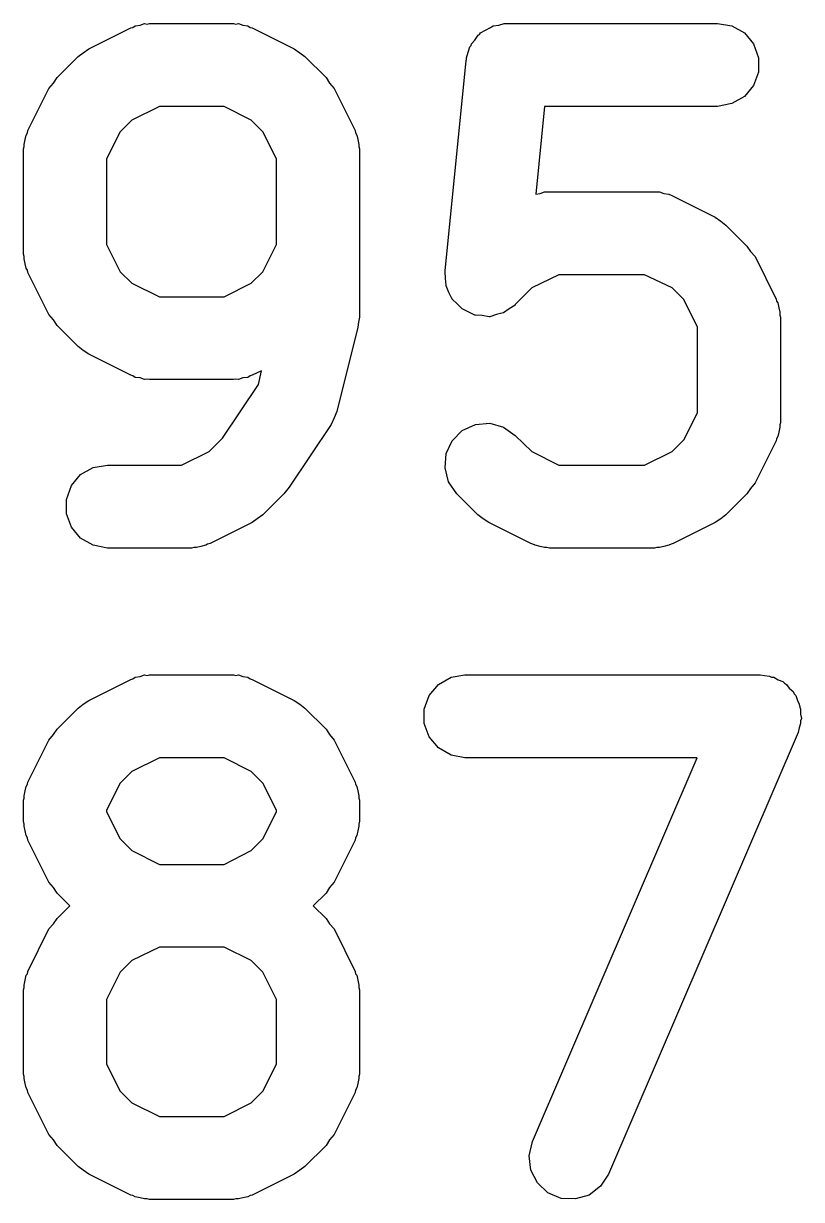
# Model space of a CAD drawing. Extents: x 553.3 to 630.8, y 408.7 to 458.1.
# Drawn here: x 589.935 to 591.343, y 423.783 to 425.913 of the extents above; entities that cross this region are included whole.
import ezdxf

# ---------------------------------------------------------------- set-up
doc = ezdxf.new("R2010")
doc.units = 0
doc.header["$MEASUREMENT"] = 0
doc.layers.add('BLACK', color=7, linetype='CONTINUOUS')

msp = doc.modelspace()

# ---------------------------------------------------------------- linework, layer by layer
at = {"layer": 'BLACK', "linetype": 'CONTINUOUS'}
for p, q in [((590.053, 425.867), (590.129, 425.905)), ((590.129, 425.905), (590.133, 425.906)), ((590.133, 425.906), (590.137, 425.909)), ((590.137, 425.909), (590.146, 425.91)), ((590.146, 425.91), (590.154, 425.913)), ((590.154, 425.913), (590.159, 425.912)), ((590.159, 425.912), (590.163, 425.913)), ((590.163, 425.913), (590.315, 425.913)), ((590.315, 425.913), (590.319, 425.912)), ((590.319, 425.912), (590.324, 425.913)), ((590.324, 425.913), (590.332, 425.91)), ((590.332, 425.91), (590.341, 425.909)), ((590.341, 425.909), (590.345, 425.906)), ((590.345, 425.906), (590.349, 425.905)), ((590.349, 425.905), (590.425, 425.867)), ((590.76, 425.893), (590.762, 425.896)), ((590.762, 425.896), (590.771, 425.901)), ((590.771, 425.901), (590.78, 425.906)), ((590.78, 425.906), (590.782, 425.907)), ((590.782, 425.907), (590.785, 425.909)), ((590.785, 425.909), (590.795, 425.91)), ((590.795, 425.91), (590.805, 425.913)), ((590.805, 425.913), (590.808, 425.913)), ((590.808, 425.913), (590.81, 425.913)), ((590.81, 425.913), (591.191, 425.913)), ((591.191, 425.913), (591.217, 425.909)), ((591.217, 425.909), (591.24, 425.896)), ((591.24, 425.896), (591.256, 425.876)), ((590.743, 425.871), (590.745, 425.873)), ((590.745, 425.873), (590.746, 425.876)), ((590.746, 425.876), (590.752, 425.883)), ((590.752, 425.883), (590.758, 425.892)), ((590.758, 425.892), (590.76, 425.893)), ((591.256, 425.876), (591.265, 425.851)), ((589.996, 425.815), (590.034, 425.853)), ((590.034, 425.853), (590.043, 425.86)), ((590.043, 425.86), (590.053, 425.867)), ((590.425, 425.867), (590.435, 425.86)), ((590.435, 425.86), (590.444, 425.853)), ((590.444, 425.853), (590.483, 425.815)), ((590.737, 425.851), (590.74, 425.861)), ((590.737, 425.848), (590.737, 425.851)), ((590.74, 425.861), (590.743, 425.871)), ((591.265, 425.851), (591.265, 425.825)), ((590.698, 425.465), (590.736, 425.846)), ((590.736, 425.846), (590.737, 425.848)), ((589.989, 425.805), (589.996, 425.815)), ((590.483, 425.815), (590.489, 425.805)), ((591.265, 425.825), (591.256, 425.801)), ((589.943, 425.719), (589.981, 425.795)), ((589.981, 425.795), (589.989, 425.805)), ((590.489, 425.805), (590.497, 425.795)), ((590.497, 425.795), (590.535, 425.719)), ((591.256, 425.801), (591.24, 425.781)), ((591.217, 425.768), (591.191, 425.763)), ((591.24, 425.781), (591.217, 425.768)), ((590.181, 425.763), (590.131, 425.738)), ((590.298, 425.763), (590.181, 425.763)), ((590.347, 425.738), (590.298, 425.763)), ((590.878, 425.763), (590.862, 425.604)), ((591.191, 425.763), (590.878, 425.763)), ((590.131, 425.738), (590.11, 425.717)), ((590.368, 425.717), (590.347, 425.738)), ((589.936, 425.694), (589.938, 425.703)), ((589.938, 425.703), (589.94, 425.711)), ((589.94, 425.711), (589.942, 425.715)), ((589.942, 425.715), (589.943, 425.719)), ((590.11, 425.717), (590.085, 425.668)), ((590.393, 425.668), (590.368, 425.717)), ((590.535, 425.719), (590.536, 425.715)), ((590.536, 425.715), (590.538, 425.711)), ((590.538, 425.711), (590.54, 425.703)), ((590.54, 425.703), (590.542, 425.694)), ((589.935, 425.686), (589.936, 425.69)), ((589.935, 425.495), (589.935, 425.686)), ((589.936, 425.69), (589.936, 425.694)), ((590.542, 425.694), (590.542, 425.69)), ((590.542, 425.69), (590.543, 425.686)), ((590.543, 425.686), (590.543, 425.381)), ((590.085, 425.668), (590.085, 425.513)), ((590.393, 425.513), (590.393, 425.668)), ((590.862, 425.604), (590.87, 425.605)), ((590.87, 425.605), (590.878, 425.608)), ((590.878, 425.608), (590.882, 425.608)), ((590.882, 425.608), (590.887, 425.608)), ((590.887, 425.608), (591.077, 425.608)), ((591.077, 425.608), (591.081, 425.608)), ((591.081, 425.608), (591.086, 425.608)), ((591.086, 425.608), (591.094, 425.605)), ((591.094, 425.605), (591.103, 425.604)), ((591.103, 425.604), (591.107, 425.602)), ((591.107, 425.602), (591.111, 425.6)), ((591.111, 425.6), (591.187, 425.562)), ((591.187, 425.562), (591.197, 425.555)), ((591.197, 425.555), (591.206, 425.548)), ((591.206, 425.548), (591.244, 425.51)), ((590.085, 425.513), (590.11, 425.463)), ((590.368, 425.463), (590.393, 425.513)), ((589.936, 425.491), (589.935, 425.495)), ((589.936, 425.487), (589.936, 425.491)), ((591.244, 425.51), (591.251, 425.5)), ((591.251, 425.5), (591.259, 425.491)), ((591.259, 425.491), (591.297, 425.414)), ((589.938, 425.478), (589.936, 425.487)), ((589.94, 425.47), (589.938, 425.478)), ((589.942, 425.466), (589.94, 425.47)), ((589.943, 425.462), (589.942, 425.466)), ((589.981, 425.386), (589.943, 425.462)), ((590.11, 425.463), (590.131, 425.443)), ((590.347, 425.443), (590.368, 425.463)), ((590.698, 425.464), (590.698, 425.465)), ((590.699, 425.451), (590.698, 425.464)), ((590.698, 425.464), (590.698, 425.464)), ((590.7, 425.439), (590.699, 425.451)), ((590.904, 425.458), (590.855, 425.434)), ((591.059, 425.458), (590.904, 425.458)), ((591.109, 425.434), (591.059, 425.458)), ((590.131, 425.443), (590.181, 425.418)), ((590.298, 425.418), (590.347, 425.443)), ((590.7, 425.438), (590.7, 425.439)), ((590.705, 425.426), (590.7, 425.438)), ((590.7, 425.438), (590.7, 425.438)), ((590.71, 425.415), (590.705, 425.426)), ((590.855, 425.434), (590.825, 425.404)), ((591.13, 425.413), (591.109, 425.434)), ((590.181, 425.418), (590.298, 425.418)), ((590.711, 425.415), (590.71, 425.415)), ((590.711, 425.414), (590.711, 425.415)), ((590.72, 425.405), (590.711, 425.414)), ((590.729, 425.396), (590.72, 425.405)), ((590.825, 425.404), (590.825, 425.404)), ((590.825, 425.404), (590.825, 425.403)), ((591.155, 425.363), (591.13, 425.413)), ((591.297, 425.414), (591.298, 425.41)), ((591.298, 425.41), (591.3, 425.407)), ((591.3, 425.407), (591.302, 425.398)), ((589.989, 425.376), (589.981, 425.386)), ((590.741, 425.39), (590.729, 425.396)), ((590.729, 425.396), (590.729, 425.396)), ((590.729, 425.396), (590.729, 425.396)), ((590.752, 425.385), (590.741, 425.39)), ((590.753, 425.385), (590.752, 425.385)), ((590.765, 425.384), (590.753, 425.385)), ((590.753, 425.385), (590.753, 425.385)), ((590.778, 425.382), (590.765, 425.384)), ((590.791, 425.386), (590.779, 425.382)), ((590.803, 425.389), (590.791, 425.386)), ((590.804, 425.389), (590.803, 425.389)), ((590.814, 425.396), (590.804, 425.389)), ((590.804, 425.389), (590.804, 425.389)), ((590.825, 425.403), (590.814, 425.396)), ((591.302, 425.398), (591.304, 425.39)), ((591.304, 425.39), (591.304, 425.385)), ((591.304, 425.385), (591.305, 425.381)), ((589.996, 425.366), (589.989, 425.376)), ((590.034, 425.328), (589.996, 425.366)), ((590.54, 425.363), (590.502, 425.21)), ((590.541, 425.372), (590.54, 425.363)), ((590.543, 425.381), (590.541, 425.372)), ((590.779, 425.382), (590.778, 425.382)), ((590.778, 425.382), (590.778, 425.382)), ((591.155, 425.208), (591.155, 425.363)), ((591.305, 425.381), (591.305, 425.19)), ((590.043, 425.321), (590.034, 425.328)), ((590.053, 425.314), (590.043, 425.321)), ((590.129, 425.276), (590.053, 425.314)), ((590.133, 425.275), (590.129, 425.276)), ((590.349, 425.276), (590.345, 425.275)), ((590.366, 425.284), (590.349, 425.276)), ((590.36, 425.259), (590.366, 425.284)), ((590.137, 425.272), (590.133, 425.275)), ((590.146, 425.271), (590.137, 425.272)), ((590.154, 425.268), (590.146, 425.271)), ((590.159, 425.269), (590.154, 425.268)), ((590.163, 425.268), (590.159, 425.269)), ((590.315, 425.268), (590.163, 425.268)), ((590.295, 425.162), (590.36, 425.259)), ((590.319, 425.269), (590.315, 425.268)), ((590.324, 425.268), (590.319, 425.269)), ((590.332, 425.271), (590.324, 425.268)), ((590.341, 425.272), (590.332, 425.271)), ((590.345, 425.275), (590.341, 425.272)), ((590.497, 425.199), (590.492, 425.187)), ((590.502, 425.21), (590.497, 425.199)), ((591.13, 425.159), (591.155, 425.208)), ((590.492, 425.187), (590.416, 425.073)), ((590.711, 425.157), (590.729, 425.176)), ((590.729, 425.176), (590.753, 425.187)), ((590.753, 425.187), (590.779, 425.189)), ((590.779, 425.189), (590.804, 425.182)), ((590.804, 425.182), (590.825, 425.167)), ((591.302, 425.173), (591.3, 425.165)), ((591.304, 425.182), (591.302, 425.173)), ((591.305, 425.19), (591.304, 425.186)), ((591.304, 425.186), (591.304, 425.182)), ((590.271, 425.138), (590.295, 425.162)), ((590.7, 425.134), (590.711, 425.157)), ((590.825, 425.167), (590.855, 425.138)), ((591.109, 425.138), (591.13, 425.159)), ((591.297, 425.157), (591.259, 425.081)), ((591.298, 425.161), (591.297, 425.157)), ((591.3, 425.165), (591.298, 425.161)), ((590.221, 425.113), (590.271, 425.138)), ((590.698, 425.108), (590.7, 425.134)), ((590.855, 425.138), (590.904, 425.113)), ((591.059, 425.113), (591.109, 425.138)), ((590.038, 425.096), (590.061, 425.109)), ((590.061, 425.109), (590.087, 425.113)), ((590.087, 425.113), (590.221, 425.113)), ((590.704, 425.083), (590.698, 425.108)), ((590.904, 425.113), (591.059, 425.113)), ((590.022, 425.076), (590.038, 425.096)), ((590.013, 425.051), (590.022, 425.076)), ((590.411, 425.067), (590.406, 425.061)), ((590.416, 425.073), (590.411, 425.067)), ((590.719, 425.061), (590.704, 425.083)), ((591.251, 425.071), (591.244, 425.061)), ((591.259, 425.081), (591.251, 425.071)), ((590.013, 425.025), (590.013, 425.051)), ((590.406, 425.061), (590.368, 425.023)), ((590.757, 425.023), (590.719, 425.061)), ((591.244, 425.061), (591.206, 425.023)), ((590.022, 425.001), (590.013, 425.025)), ((590.368, 425.023), (590.358, 425.016)), ((590.767, 425.016), (590.757, 425.023)), ((591.206, 425.023), (591.197, 425.016)), ((590.038, 424.981), (590.022, 425.001)), ((590.349, 425.009), (590.273, 424.971)), ((590.358, 425.016), (590.349, 425.009)), ((590.777, 425.009), (590.767, 425.016)), ((590.853, 424.971), (590.777, 425.009)), ((591.187, 425.009), (591.111, 424.971)), ((591.197, 425.016), (591.187, 425.009)), ((590.061, 424.968), (590.038, 424.981)), ((590.087, 424.963), (590.061, 424.968)), ((590.239, 424.963), (590.087, 424.963)), ((590.243, 424.964), (590.239, 424.963)), ((590.248, 424.964), (590.243, 424.964)), ((590.256, 424.966), (590.248, 424.964)), ((590.265, 424.968), (590.256, 424.966)), ((590.268, 424.97), (590.265, 424.968)), ((590.273, 424.971), (590.268, 424.97)), ((590.857, 424.97), (590.853, 424.971)), ((590.861, 424.968), (590.857, 424.97)), ((590.87, 424.966), (590.861, 424.968)), ((590.878, 424.964), (590.87, 424.966)), ((590.882, 424.964), (590.878, 424.964)), ((590.887, 424.963), (590.882, 424.964)), ((591.077, 424.963), (590.887, 424.963)), ((591.081, 424.964), (591.077, 424.963)), ((591.086, 424.964), (591.081, 424.964)), ((591.094, 424.966), (591.086, 424.964)), ((591.103, 424.968), (591.094, 424.966)), ((591.107, 424.97), (591.103, 424.968)), ((591.111, 424.971), (591.107, 424.97)), ((590.053, 424.687), (590.129, 424.725)), ((590.129, 424.725), (590.133, 424.726)), ((590.133, 424.726), (590.137, 424.729)), ((590.137, 424.729), (590.146, 424.73)), ((590.146, 424.73), (590.154, 424.733)), ((590.154, 424.733), (590.159, 424.732)), ((590.159, 424.732), (590.163, 424.733)), ((590.163, 424.733), (590.315, 424.733)), ((590.315, 424.733), (590.319, 424.732)), ((590.319, 424.732), (590.324, 424.733)), ((590.324, 424.733), (590.332, 424.73)), ((590.332, 424.73), (590.341, 424.729)), ((590.341, 424.729), (590.345, 424.726)), ((590.345, 424.726), (590.349, 424.725)), ((590.349, 424.725), (590.425, 424.687)), ((590.686, 424.716), (590.709, 424.729)), ((590.709, 424.729), (590.734, 424.733)), ((590.734, 424.733), (591.268, 424.733)), ((591.268, 424.733), (591.276, 424.732)), ((591.276, 424.732), (591.285, 424.731)), ((591.285, 424.731), (591.289, 424.729)), ((591.289, 424.729), (591.293, 424.729)), ((591.293, 424.729), (591.301, 424.724)), ((591.301, 424.724), (591.309, 424.721)), ((590.669, 424.696), (590.686, 424.716)), ((591.309, 424.721), (591.312, 424.718)), ((591.312, 424.718), (591.316, 424.716)), ((591.316, 424.716), (591.321, 424.709)), ((591.321, 424.709), (591.328, 424.703)), ((591.328, 424.703), (591.33, 424.699)), ((590.034, 424.673), (590.043, 424.68)), ((590.043, 424.68), (590.053, 424.687)), ((590.425, 424.687), (590.435, 424.68)), ((590.435, 424.68), (590.444, 424.673)), ((590.66, 424.671), (590.669, 424.696)), ((591.33, 424.699), (591.333, 424.696)), ((591.333, 424.696), (591.336, 424.687)), ((591.336, 424.687), (591.339, 424.68)), ((591.339, 424.68), (591.34, 424.675)), ((589.996, 424.635), (590.034, 424.673)), ((590.444, 424.673), (590.483, 424.635)), ((590.66, 424.645), (590.66, 424.671)), ((591.34, 424.675), (591.341, 424.671)), ((591.341, 424.671), (591.341, 424.662)), ((591.341, 424.662), (591.343, 424.654)), ((590.669, 424.621), (590.66, 424.645)), ((591.339, 424.637), (591.337, 424.629)), ((591.341, 424.645), (591.339, 424.637)), ((591.343, 424.654), (591.341, 424.65)), ((591.341, 424.65), (591.341, 424.645)), ((589.981, 424.615), (589.989, 424.625)), ((589.989, 424.625), (589.996, 424.635)), ((590.483, 424.635), (590.489, 424.625)), ((590.489, 424.625), (590.497, 424.615)), ((590.686, 424.601), (590.669, 424.621)), ((591.337, 424.629), (590.994, 423.829)), ((589.943, 424.539), (589.981, 424.615)), ((590.497, 424.615), (590.535, 424.539)), ((590.709, 424.588), (590.686, 424.601)), ((590.181, 424.583), (590.131, 424.558)), ((590.298, 424.583), (590.181, 424.583)), ((590.347, 424.558), (590.298, 424.583)), ((590.734, 424.583), (590.709, 424.588)), ((591.154, 424.583), (590.734, 424.583)), ((590.856, 423.888), (591.154, 424.583)), ((590.131, 424.558), (590.11, 424.537)), ((590.368, 424.537), (590.347, 424.558)), ((589.938, 424.523), (589.94, 424.531)), ((589.94, 424.531), (589.942, 424.535)), ((589.942, 424.535), (589.943, 424.539)), ((590.11, 424.537), (590.085, 424.488)), ((590.393, 424.488), (590.368, 424.537)), ((590.535, 424.539), (590.536, 424.535)), ((590.536, 424.535), (590.538, 424.531)), ((590.538, 424.531), (590.54, 424.523)), ((589.935, 424.506), (589.936, 424.51)), ((589.936, 424.514), (589.938, 424.523)), ((589.936, 424.51), (589.936, 424.514)), ((590.54, 424.523), (590.542, 424.514)), ((590.542, 424.514), (590.542, 424.51)), ((590.542, 424.51), (590.543, 424.506)), ((589.935, 424.468), (589.935, 424.506)), ((590.085, 424.488), (590.085, 424.485)), ((590.393, 424.485), (590.393, 424.488)), ((590.543, 424.506), (590.543, 424.468)), ((589.936, 424.463), (589.935, 424.468)), ((590.085, 424.485), (590.11, 424.436)), ((590.368, 424.436), (590.393, 424.485)), ((590.543, 424.468), (590.542, 424.463)), ((589.936, 424.459), (589.936, 424.463)), ((589.938, 424.451), (589.936, 424.459)), ((589.94, 424.442), (589.938, 424.451)), ((590.54, 424.451), (590.538, 424.442)), ((590.542, 424.459), (590.54, 424.451)), ((590.542, 424.463), (590.542, 424.459)), ((589.942, 424.438), (589.94, 424.442)), ((589.943, 424.434), (589.942, 424.438)), ((589.981, 424.358), (589.943, 424.434)), ((590.11, 424.436), (590.131, 424.415)), ((590.347, 424.415), (590.368, 424.436)), ((590.535, 424.434), (590.497, 424.358)), ((590.536, 424.438), (590.535, 424.434)), ((590.538, 424.442), (590.536, 424.438)), ((590.131, 424.415), (590.181, 424.39)), ((590.298, 424.39), (590.347, 424.415)), ((590.181, 424.39), (590.298, 424.39)), ((589.989, 424.348), (589.981, 424.358)), ((589.996, 424.338), (589.989, 424.348)), ((590.489, 424.348), (590.483, 424.338)), ((590.497, 424.358), (590.489, 424.348)), ((590.019, 424.315), (589.996, 424.338)), ((590.483, 424.338), (590.459, 424.315)), ((589.996, 424.292), (590.019, 424.315)), ((590.459, 424.315), (590.483, 424.292)), ((589.981, 424.273), (589.989, 424.282)), ((589.989, 424.282), (589.996, 424.292)), ((590.483, 424.292), (590.489, 424.282)), ((590.489, 424.282), (590.497, 424.273)), ((589.943, 424.196), (589.981, 424.273)), ((590.497, 424.273), (590.535, 424.196)), ((590.181, 424.24), (590.131, 424.216)), ((590.298, 424.24), (590.181, 424.24)), ((590.347, 424.216), (590.298, 424.24)), ((590.131, 424.216), (590.11, 424.195)), ((590.368, 424.195), (590.347, 424.216)), ((589.94, 424.189), (589.942, 424.192)), ((589.942, 424.192), (589.943, 424.196)), ((590.11, 424.195), (590.085, 424.145)), ((590.393, 424.145), (590.368, 424.195)), ((590.535, 424.196), (590.536, 424.192)), ((590.536, 424.192), (590.538, 424.189)), ((589.936, 424.171), (589.938, 424.18)), ((589.936, 424.167), (589.936, 424.171)), ((589.938, 424.18), (589.94, 424.189)), ((590.538, 424.189), (590.54, 424.18)), ((590.54, 424.18), (590.542, 424.171)), ((590.542, 424.171), (590.542, 424.167)), ((589.935, 424.163), (589.936, 424.167)), ((589.935, 424.01), (589.935, 424.163)), ((590.542, 424.167), (590.543, 424.163)), ((590.543, 424.163), (590.543, 424.01)), ((590.085, 424.145), (590.085, 424.028)), ((590.393, 424.028), (590.393, 424.145)), ((590.085, 424.028), (590.11, 423.979)), ((590.368, 423.979), (590.393, 424.028)), ((589.936, 424.006), (589.935, 424.01)), ((589.936, 424.002), (589.936, 424.006)), ((589.938, 423.993), (589.936, 424.002)), ((590.542, 424.002), (590.54, 423.993)), ((590.543, 424.01), (590.542, 424.006)), ((590.542, 424.006), (590.542, 424.002)), ((589.94, 423.985), (589.938, 423.993)), ((589.942, 423.981), (589.94, 423.985)), ((589.943, 423.977), (589.942, 423.981)), ((589.981, 423.901), (589.943, 423.977)), ((590.11, 423.979), (590.131, 423.958)), ((590.347, 423.958), (590.368, 423.979)), ((590.535, 423.977), (590.497, 423.901)), ((590.536, 423.981), (590.535, 423.977)), ((590.538, 423.985), (590.536, 423.981)), ((590.54, 423.993), (590.538, 423.985)), ((590.131, 423.958), (590.181, 423.933)), ((590.298, 423.933), (590.347, 423.958)), ((590.181, 423.933), (590.298, 423.933)), ((589.989, 423.891), (589.981, 423.901)), ((590.497, 423.901), (590.489, 423.891)), ((589.996, 423.881), (589.989, 423.891)), ((590.034, 423.843), (589.996, 423.881)), ((590.483, 423.881), (590.444, 423.843)), ((590.489, 423.891), (590.483, 423.881)), ((590.85, 423.862), (590.856, 423.888)), ((590.853, 423.836), (590.85, 423.862)), ((590.043, 423.836), (590.034, 423.843)), ((590.053, 423.829), (590.043, 423.836)), ((590.129, 423.791), (590.053, 423.829)), ((590.425, 423.829), (590.349, 423.791)), ((590.435, 423.836), (590.425, 423.829)), ((590.444, 423.843), (590.435, 423.836)), ((590.865, 423.813), (590.853, 423.836)), ((590.994, 423.829), (590.979, 423.807)), ((590.884, 423.795), (590.865, 423.813)), ((590.979, 423.807), (590.959, 423.791)), ((590.133, 423.79), (590.129, 423.791)), ((590.137, 423.788), (590.133, 423.79)), ((590.146, 423.786), (590.137, 423.788)), ((590.154, 423.784), (590.146, 423.786)), ((590.332, 423.786), (590.324, 423.784)), ((590.341, 423.788), (590.332, 423.786)), ((590.345, 423.79), (590.341, 423.788)), ((590.349, 423.791), (590.345, 423.79)), ((590.908, 423.785), (590.884, 423.795)), ((590.934, 423.784), (590.908, 423.785)), ((590.959, 423.791), (590.934, 423.784)), ((590.159, 423.784), (590.154, 423.784)), ((590.163, 423.783), (590.159, 423.784)), ((590.315, 423.783), (590.163, 423.783)), ((590.319, 423.784), (590.315, 423.783)), ((590.324, 423.784), (590.319, 423.784))]:
    msp.add_line(p, q, dxfattribs=at)

doc.saveas('drawing.dxf')
